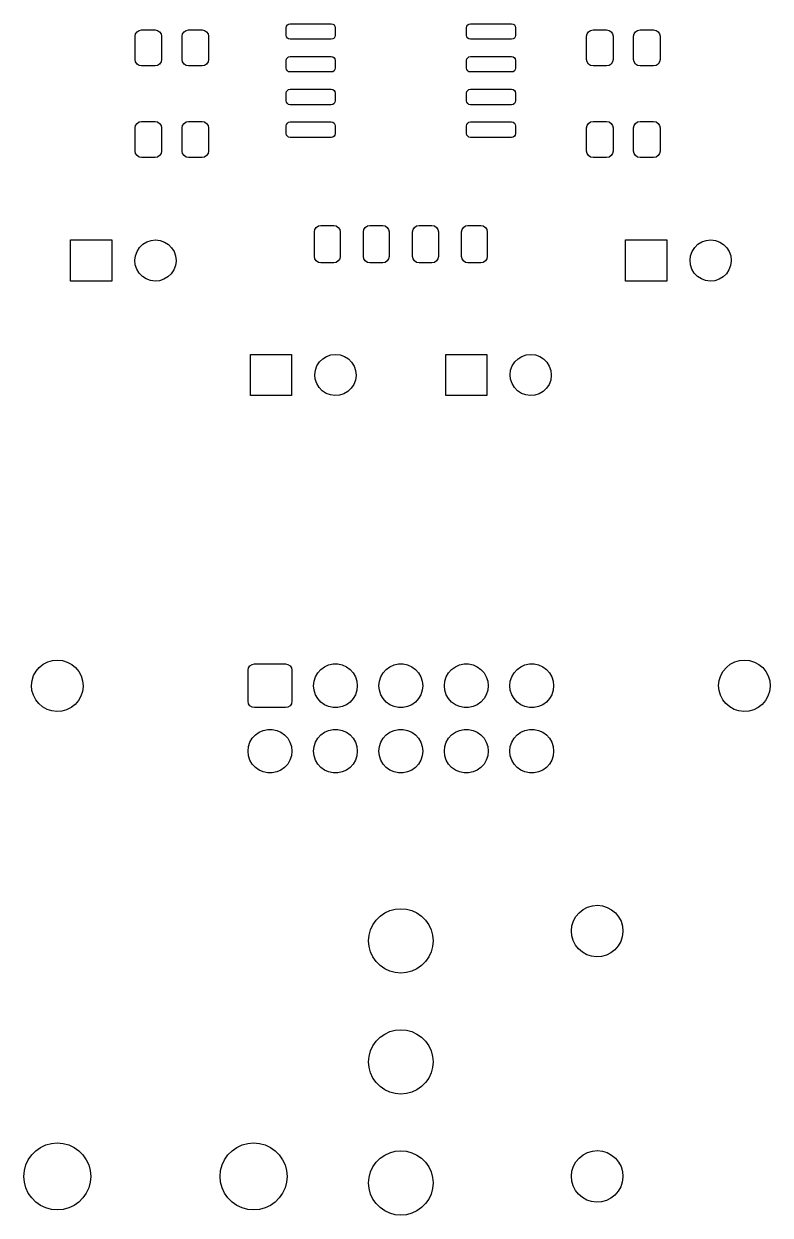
# Model space of a CAD drawing. Extents: x 89 to 119, y -230 to -37.
# Drawn here: x 89.5 to 118.47, y -230.12 to -183.86 of the extents above; entities that cross this region are included whole.
import ezdxf

# ---------------------------------------------------------------- set-up
doc = ezdxf.new("R2010")
doc.units = 0
doc.layers.add('BLACK', color=7, linetype='CONTINUOUS')

msp = doc.modelspace()

# ---------------------------------------------------------------- linework, layer by layer
at = {"layer": 'BLACK', "linetype": 'CONTINUOUS'}
for p, q in [((99.69, -184.01), (99.7014, -183.953)), ((99.69, -184.31), (99.69, -184.01)), ((99.7014, -183.953), (99.7339, -183.904)), ((99.7339, -183.904), (99.7826, -183.871)), ((99.7826, -183.871), (99.84, -183.86)), ((99.84, -183.86), (101.44, -183.86)), ((101.44, -183.86), (101.497, -183.871)), ((101.497, -183.871), (101.546, -183.904)), ((101.546, -183.904), (101.579, -183.953)), ((101.579, -183.953), (101.59, -184.01)), ((101.59, -184.01), (101.59, -184.31)), ((106.69, -184.01), (106.701, -183.953)), ((106.69, -184.31), (106.69, -184.01)), ((106.701, -183.953), (106.734, -183.904)), ((106.734, -183.904), (106.783, -183.871)), ((106.783, -183.871), (106.84, -183.86)), ((106.84, -183.86), (108.44, -183.86)), ((108.44, -183.86), (108.497, -183.871)), ((108.497, -183.871), (108.546, -183.904)), ((108.546, -183.904), (108.579, -183.953)), ((108.579, -183.953), (108.59, -184.01)), ((108.59, -184.01), (108.59, -184.31)), ((93.825, -184.345), (93.844, -184.249)), ((93.825, -185.245), (93.825, -184.345)), ((93.844, -184.249), (93.8982, -184.168)), ((93.8982, -184.168), (93.9793, -184.114)), ((93.9793, -184.114), (94.075, -184.095)), ((94.075, -184.095), (94.6, -184.095)), ((94.6, -184.095), (94.6957, -184.114)), ((94.6957, -184.114), (94.7768, -184.168)), ((94.7768, -184.168), (94.831, -184.249)), ((94.831, -184.249), (94.85, -184.345)), ((94.85, -184.345), (94.85, -185.245)), ((95.65, -184.345), (95.669, -184.249)), ((95.65, -185.245), (95.65, -184.345)), ((95.669, -184.249), (95.7232, -184.168)), ((95.7232, -184.168), (95.8043, -184.114)), ((95.8043, -184.114), (95.9, -184.095)), ((95.9, -184.095), (96.425, -184.095)), ((96.425, -184.095), (96.5207, -184.114)), ((96.5207, -184.114), (96.6018, -184.168)), ((96.6018, -184.168), (96.656, -184.249)), ((96.656, -184.249), (96.675, -184.345)), ((96.675, -184.345), (96.675, -185.245)), ((99.7014, -184.367), (99.69, -184.31)), ((99.7339, -184.416), (99.7014, -184.367)), ((99.7826, -184.449), (99.7339, -184.416)), ((99.84, -184.46), (99.7826, -184.449)), ((101.44, -184.46), (99.84, -184.46)), ((101.497, -184.449), (101.44, -184.46)), ((101.546, -184.416), (101.497, -184.449)), ((101.579, -184.367), (101.546, -184.416)), ((101.59, -184.31), (101.579, -184.367)), ((106.701, -184.367), (106.69, -184.31)), ((106.734, -184.416), (106.701, -184.367)), ((106.783, -184.449), (106.734, -184.416)), ((106.84, -184.46), (106.783, -184.449)), ((108.44, -184.46), (106.84, -184.46)), ((108.497, -184.449), (108.44, -184.46)), ((108.546, -184.416), (108.497, -184.449)), ((108.579, -184.367), (108.546, -184.416)), ((108.59, -184.31), (108.579, -184.367)), ((111.351, -184.345), (111.37, -184.249)), ((111.351, -185.245), (111.351, -184.345)), ((111.37, -184.249), (111.424, -184.168)), ((111.424, -184.168), (111.505, -184.114)), ((111.505, -184.114), (111.601, -184.095)), ((111.601, -184.095), (112.126, -184.095)), ((112.126, -184.095), (112.222, -184.114)), ((112.222, -184.114), (112.303, -184.168)), ((112.303, -184.168), (112.357, -184.249)), ((112.357, -184.249), (112.376, -184.345)), ((112.376, -184.345), (112.376, -185.245)), ((113.176, -184.345), (113.195, -184.249)), ((113.176, -185.245), (113.176, -184.345)), ((113.195, -184.249), (113.249, -184.168)), ((113.249, -184.168), (113.33, -184.114)), ((113.33, -184.114), (113.426, -184.095)), ((113.426, -184.095), (113.951, -184.095)), ((113.951, -184.095), (114.047, -184.114)), ((114.047, -184.114), (114.128, -184.168)), ((114.128, -184.168), (114.182, -184.249)), ((114.182, -184.249), (114.201, -184.345)), ((114.201, -184.345), (114.201, -185.245)), ((93.844, -185.341), (93.825, -185.245)), ((93.8982, -185.422), (93.844, -185.341)), ((93.9793, -185.476), (93.8982, -185.422)), ((94.075, -185.495), (93.9793, -185.476)), ((94.6957, -185.476), (94.6, -185.495)), ((94.7768, -185.422), (94.6957, -185.476)), ((94.831, -185.341), (94.7768, -185.422)), ((94.85, -185.245), (94.831, -185.341)), ((95.669, -185.341), (95.65, -185.245)), ((95.7232, -185.422), (95.669, -185.341)), ((95.8043, -185.476), (95.7232, -185.422)), ((95.9, -185.495), (95.8043, -185.476)), ((96.5207, -185.476), (96.425, -185.495)), ((96.6018, -185.422), (96.5207, -185.476)), ((96.656, -185.341), (96.6018, -185.422)), ((96.675, -185.245), (96.656, -185.341)), ((99.69, -185.28), (99.7014, -185.223)), ((99.69, -185.58), (99.69, -185.28)), ((99.7014, -185.223), (99.7339, -185.174)), ((99.7339, -185.174), (99.7826, -185.141)), ((99.7826, -185.141), (99.84, -185.13)), ((99.84, -185.13), (101.44, -185.13)), ((101.44, -185.13), (101.497, -185.141)), ((101.497, -185.141), (101.546, -185.174)), ((101.546, -185.174), (101.579, -185.223)), ((101.579, -185.223), (101.59, -185.28)), ((101.59, -185.28), (101.59, -185.58)), ((106.69, -185.28), (106.701, -185.223)), ((106.69, -185.58), (106.69, -185.28)), ((106.701, -185.223), (106.734, -185.174)), ((106.734, -185.174), (106.783, -185.141)), ((106.783, -185.141), (106.84, -185.13)), ((106.84, -185.13), (108.44, -185.13)), ((108.44, -185.13), (108.497, -185.141)), ((108.497, -185.141), (108.546, -185.174)), ((108.546, -185.174), (108.579, -185.223)), ((108.579, -185.223), (108.59, -185.28)), ((108.59, -185.28), (108.59, -185.58)), ((111.37, -185.341), (111.351, -185.245)), ((111.424, -185.422), (111.37, -185.341)), ((111.505, -185.476), (111.424, -185.422)), ((111.601, -185.495), (111.505, -185.476)), ((112.222, -185.476), (112.126, -185.495)), ((112.303, -185.422), (112.222, -185.476)), ((112.357, -185.341), (112.303, -185.422)), ((112.376, -185.245), (112.357, -185.341)), ((113.195, -185.341), (113.176, -185.245)), ((113.249, -185.422), (113.195, -185.341)), ((113.33, -185.476), (113.249, -185.422)), ((113.426, -185.495), (113.33, -185.476)), ((114.047, -185.476), (113.951, -185.495)), ((114.128, -185.422), (114.047, -185.476)), ((114.182, -185.341), (114.128, -185.422)), ((114.201, -185.245), (114.182, -185.341)), ((94.6, -185.495), (94.075, -185.495)), ((96.425, -185.495), (95.9, -185.495)), ((99.7014, -185.637), (99.69, -185.58)), ((99.7339, -185.686), (99.7014, -185.637)), ((99.7826, -185.719), (99.7339, -185.686)), ((99.84, -185.73), (99.7826, -185.719)), ((101.44, -185.73), (99.84, -185.73)), ((101.497, -185.719), (101.44, -185.73)), ((101.546, -185.686), (101.497, -185.719)), ((101.579, -185.637), (101.546, -185.686)), ((101.59, -185.58), (101.579, -185.637)), ((106.701, -185.637), (106.69, -185.58)), ((106.734, -185.686), (106.701, -185.637)), ((106.783, -185.719), (106.734, -185.686)), ((106.84, -185.73), (106.783, -185.719)), ((108.44, -185.73), (106.84, -185.73)), ((108.497, -185.719), (108.44, -185.73)), ((108.546, -185.686), (108.497, -185.719)), ((108.579, -185.637), (108.546, -185.686)), ((108.59, -185.58), (108.579, -185.637)), ((112.126, -185.495), (111.601, -185.495)), ((113.951, -185.495), (113.426, -185.495)), ((99.7826, -186.411), (99.84, -186.4)), ((99.84, -186.4), (101.44, -186.4)), ((101.44, -186.4), (101.497, -186.411)), ((106.783, -186.411), (106.84, -186.4)), ((106.84, -186.4), (108.44, -186.4)), ((108.44, -186.4), (108.497, -186.411)), ((99.69, -186.55), (99.7014, -186.493)), ((99.69, -186.85), (99.69, -186.55)), ((99.7014, -186.907), (99.69, -186.85)), ((99.7014, -186.493), (99.7339, -186.444)), ((99.7339, -186.444), (99.7826, -186.411)), ((101.497, -186.411), (101.546, -186.444)), ((101.546, -186.444), (101.579, -186.493)), ((101.579, -186.493), (101.59, -186.55)), ((101.59, -186.85), (101.579, -186.907)), ((101.59, -186.55), (101.59, -186.85)), ((106.69, -186.55), (106.701, -186.493)), ((106.69, -186.85), (106.69, -186.55)), ((106.701, -186.907), (106.69, -186.85)), ((106.701, -186.493), (106.734, -186.444)), ((106.734, -186.444), (106.783, -186.411)), ((108.497, -186.411), (108.546, -186.444)), ((108.546, -186.444), (108.579, -186.493)), ((108.579, -186.493), (108.59, -186.55)), ((108.59, -186.85), (108.579, -186.907)), ((108.59, -186.55), (108.59, -186.85)), ((99.7339, -186.956), (99.7014, -186.907)), ((99.7826, -186.989), (99.7339, -186.956)), ((99.84, -187), (99.7826, -186.989)), ((101.44, -187), (99.84, -187)), ((101.497, -186.989), (101.44, -187)), ((101.546, -186.956), (101.497, -186.989)), ((101.579, -186.907), (101.546, -186.956)), ((106.734, -186.956), (106.701, -186.907)), ((106.783, -186.989), (106.734, -186.956)), ((106.84, -187), (106.783, -186.989)), ((108.44, -187), (106.84, -187)), ((108.497, -186.989), (108.44, -187)), ((108.546, -186.956), (108.497, -186.989)), ((108.579, -186.907), (108.546, -186.956)), ((93.844, -187.805), (93.8982, -187.724)), ((93.8982, -187.724), (93.9793, -187.67)), ((93.9793, -187.67), (94.075, -187.651)), ((94.075, -187.651), (94.6, -187.651)), ((94.6, -187.651), (94.6957, -187.67)), ((94.6957, -187.67), (94.7768, -187.724)), ((94.7768, -187.724), (94.831, -187.805)), ((95.669, -187.805), (95.7232, -187.724)), ((95.7232, -187.724), (95.8043, -187.67)), ((95.8043, -187.67), (95.9, -187.651)), ((95.9, -187.651), (96.425, -187.651)), ((96.425, -187.651), (96.5207, -187.67)), ((96.5207, -187.67), (96.6018, -187.724)), ((96.6018, -187.724), (96.656, -187.805)), ((99.69, -187.82), (99.7014, -187.763)), ((99.7014, -187.763), (99.7339, -187.714)), ((99.7339, -187.714), (99.7826, -187.681)), ((99.7826, -187.681), (99.84, -187.67)), ((99.84, -187.67), (101.44, -187.67)), ((101.44, -187.67), (101.497, -187.681)), ((101.497, -187.681), (101.546, -187.714)), ((101.546, -187.714), (101.579, -187.763)), ((101.579, -187.763), (101.59, -187.82)), ((106.69, -187.82), (106.701, -187.763)), ((106.701, -187.763), (106.734, -187.714)), ((106.734, -187.714), (106.783, -187.681)), ((106.783, -187.681), (106.84, -187.67)), ((106.84, -187.67), (108.44, -187.67)), ((108.44, -187.67), (108.497, -187.681)), ((108.497, -187.681), (108.546, -187.714)), ((108.546, -187.714), (108.579, -187.763)), ((108.579, -187.763), (108.59, -187.82)), ((111.37, -187.805), (111.424, -187.724)), ((111.424, -187.724), (111.505, -187.67)), ((111.505, -187.67), (111.601, -187.651)), ((111.601, -187.651), (112.126, -187.651)), ((112.126, -187.651), (112.222, -187.67)), ((112.222, -187.67), (112.303, -187.724)), ((112.303, -187.724), (112.357, -187.805)), ((113.195, -187.805), (113.249, -187.724)), ((113.249, -187.724), (113.33, -187.67)), ((113.33, -187.67), (113.426, -187.651)), ((113.426, -187.651), (113.951, -187.651)), ((113.951, -187.651), (114.047, -187.67)), ((114.047, -187.67), (114.128, -187.724)), ((114.128, -187.724), (114.182, -187.805)), ((93.825, -187.901), (93.844, -187.805)), ((93.825, -188.801), (93.825, -187.901)), ((94.831, -187.805), (94.85, -187.901)), ((94.85, -187.901), (94.85, -188.801)), ((95.65, -187.901), (95.669, -187.805)), ((95.65, -188.801), (95.65, -187.901)), ((96.656, -187.805), (96.675, -187.901)), ((96.675, -187.901), (96.675, -188.801)), ((99.69, -188.12), (99.69, -187.82)), ((99.7014, -188.177), (99.69, -188.12)), ((99.7339, -188.226), (99.7014, -188.177)), ((99.7826, -188.259), (99.7339, -188.226)), ((101.546, -188.226), (101.497, -188.259)), ((101.579, -188.177), (101.546, -188.226)), ((101.59, -188.12), (101.579, -188.177)), ((101.59, -187.82), (101.59, -188.12)), ((106.69, -188.12), (106.69, -187.82)), ((106.701, -188.177), (106.69, -188.12)), ((106.734, -188.226), (106.701, -188.177)), ((106.783, -188.259), (106.734, -188.226)), ((108.546, -188.226), (108.497, -188.259)), ((108.579, -188.177), (108.546, -188.226)), ((108.59, -188.12), (108.579, -188.177)), ((108.59, -187.82), (108.59, -188.12)), ((111.351, -187.901), (111.37, -187.805)), ((111.351, -188.801), (111.351, -187.901)), ((112.357, -187.805), (112.376, -187.901)), ((112.376, -187.901), (112.376, -188.801)), ((113.176, -187.901), (113.195, -187.805)), ((113.176, -188.801), (113.176, -187.901)), ((114.182, -187.805), (114.201, -187.901)), ((114.201, -187.901), (114.201, -188.801)), ((99.84, -188.27), (99.7826, -188.259)), ((101.44, -188.27), (99.84, -188.27)), ((101.497, -188.259), (101.44, -188.27)), ((106.84, -188.27), (106.783, -188.259)), ((108.44, -188.27), (106.84, -188.27)), ((108.497, -188.259), (108.44, -188.27)), ((93.844, -188.897), (93.825, -188.801)), ((93.8982, -188.978), (93.844, -188.897)), ((93.9793, -189.032), (93.8982, -188.978)), ((94.075, -189.051), (93.9793, -189.032)), ((94.6, -189.051), (94.075, -189.051)), ((94.6957, -189.032), (94.6, -189.051)), ((94.7768, -188.978), (94.6957, -189.032)), ((94.831, -188.897), (94.7768, -188.978)), ((94.85, -188.801), (94.831, -188.897)), ((95.669, -188.897), (95.65, -188.801)), ((95.7232, -188.978), (95.669, -188.897)), ((95.8043, -189.032), (95.7232, -188.978)), ((95.9, -189.051), (95.8043, -189.032)), ((96.425, -189.051), (95.9, -189.051)), ((96.5207, -189.032), (96.425, -189.051)), ((96.6018, -188.978), (96.5207, -189.032)), ((96.656, -188.897), (96.6018, -188.978)), ((96.675, -188.801), (96.656, -188.897)), ((111.37, -188.897), (111.351, -188.801)), ((111.424, -188.978), (111.37, -188.897)), ((111.505, -189.032), (111.424, -188.978)), ((111.601, -189.051), (111.505, -189.032)), ((112.126, -189.051), (111.601, -189.051)), ((112.222, -189.032), (112.126, -189.051)), ((112.303, -188.978), (112.222, -189.032)), ((112.357, -188.897), (112.303, -188.978)), ((112.376, -188.801), (112.357, -188.897)), ((113.195, -188.897), (113.176, -188.801)), ((113.249, -188.978), (113.195, -188.897)), ((113.33, -189.032), (113.249, -188.978)), ((113.426, -189.051), (113.33, -189.032)), ((113.951, -189.051), (113.426, -189.051)), ((114.047, -189.032), (113.951, -189.051)), ((114.128, -188.978), (114.047, -189.032)), ((114.182, -188.897), (114.128, -188.978)), ((114.201, -188.801), (114.182, -188.897)), ((100.785, -191.94), (100.804, -191.844)), ((100.785, -192.89), (100.785, -191.94)), ((100.804, -191.844), (100.858, -191.763)), ((100.858, -191.763), (100.939, -191.709)), ((100.939, -191.709), (101.035, -191.69)), ((101.035, -191.69), (101.535, -191.69)), ((101.535, -191.69), (101.631, -191.709)), ((101.631, -191.709), (101.712, -191.763)), ((101.712, -191.763), (101.766, -191.844)), ((101.766, -191.844), (101.785, -191.94)), ((101.785, -191.94), (101.785, -192.89)), ((102.685, -191.94), (102.704, -191.844)), ((102.685, -192.89), (102.685, -191.94)), ((102.704, -191.844), (102.758, -191.763)), ((102.758, -191.763), (102.839, -191.709)), ((102.839, -191.709), (102.935, -191.69)), ((102.935, -191.69), (103.435, -191.69)), ((103.435, -191.69), (103.531, -191.709)), ((103.531, -191.709), (103.612, -191.763)), ((103.612, -191.763), (103.666, -191.844)), ((103.666, -191.844), (103.685, -191.94)), ((103.685, -191.94), (103.685, -192.89)), ((104.595, -191.94), (104.614, -191.844)), ((104.595, -192.89), (104.595, -191.94)), ((104.614, -191.844), (104.668, -191.763)), ((104.668, -191.763), (104.749, -191.709)), ((104.749, -191.709), (104.845, -191.69)), ((104.845, -191.69), (105.345, -191.69)), ((105.345, -191.69), (105.441, -191.709)), ((105.441, -191.709), (105.522, -191.763)), ((105.522, -191.763), (105.576, -191.844)), ((105.576, -191.844), (105.595, -191.94)), ((105.595, -191.94), (105.595, -192.89)), ((106.495, -191.94), (106.514, -191.844)), ((106.495, -192.89), (106.495, -191.94)), ((106.514, -191.844), (106.568, -191.763)), ((106.568, -191.763), (106.649, -191.709)), ((106.649, -191.709), (106.745, -191.69)), ((106.745, -191.69), (107.245, -191.69)), ((107.245, -191.69), (107.341, -191.709)), ((107.341, -191.709), (107.422, -191.763)), ((107.422, -191.763), (107.476, -191.844)), ((107.476, -191.844), (107.495, -191.94)), ((107.495, -191.94), (107.495, -192.89)), ((91.315, -193.85), (91.315, -192.25)), ((91.315, -192.25), (92.915, -192.25)), ((92.915, -192.25), (92.915, -193.85)), ((93.995, -192.544), (94.1225, -192.42)), ((94.1225, -192.42), (94.2744, -192.326)), ((94.2744, -192.326), (94.4432, -192.269)), ((94.4432, -192.269), (94.6206, -192.25)), ((94.6206, -192.25), (94.7977, -192.271)), ((94.7977, -192.271), (94.9657, -192.331)), ((94.9657, -192.331), (95.1163, -192.427)), ((112.865, -193.85), (112.865, -192.25)), ((112.865, -192.25), (114.465, -192.25)), ((114.465, -192.25), (114.465, -193.85)), ((115.545, -192.544), (115.672, -192.42)), ((115.672, -192.42), (115.824, -192.326)), ((115.824, -192.326), (115.993, -192.269)), ((115.993, -192.269), (116.171, -192.25)), ((116.171, -192.25), (116.348, -192.271)), ((116.348, -192.271), (116.516, -192.331)), ((116.516, -192.331), (116.666, -192.427)), ((93.8151, -193.039), (93.8374, -192.862)), ((93.8374, -192.862), (93.8984, -192.694)), ((93.8984, -192.694), (93.995, -192.544)), ((95.1163, -192.427), (95.242, -192.553)), ((95.242, -192.553), (95.3365, -192.704)), ((95.3365, -192.704), (95.3951, -192.873)), ((95.3951, -192.873), (95.415, -193.05)), ((115.365, -193.039), (115.387, -192.862)), ((115.387, -192.862), (115.448, -192.694)), ((115.448, -192.694), (115.545, -192.544)), ((116.666, -192.427), (116.792, -192.553)), ((116.792, -192.553), (116.886, -192.704)), ((116.886, -192.704), (116.945, -192.873)), ((116.945, -192.873), (116.965, -193.05)), ((93.8325, -193.216), (93.8151, -193.039)), ((93.8888, -193.386), (93.8325, -193.216)), ((95.3899, -193.249), (95.3265, -193.416)), ((95.4147, -193.072), (95.3899, -193.249)), ((95.415, -193.05), (95.4147, -193.072)), ((100.804, -192.986), (100.785, -192.89)), ((100.858, -193.067), (100.804, -192.986)), ((100.939, -193.121), (100.858, -193.067)), ((101.035, -193.14), (100.939, -193.121)), ((101.535, -193.14), (101.035, -193.14)), ((101.631, -193.121), (101.535, -193.14)), ((101.712, -193.067), (101.631, -193.121)), ((101.766, -192.986), (101.712, -193.067)), ((101.785, -192.89), (101.766, -192.986)), ((102.704, -192.986), (102.685, -192.89)), ((102.758, -193.067), (102.704, -192.986)), ((102.839, -193.121), (102.758, -193.067)), ((102.935, -193.14), (102.839, -193.121)), ((103.435, -193.14), (102.935, -193.14)), ((103.531, -193.121), (103.435, -193.14)), ((103.612, -193.067), (103.531, -193.121)), ((103.666, -192.986), (103.612, -193.067)), ((103.685, -192.89), (103.666, -192.986)), ((104.614, -192.986), (104.595, -192.89)), ((104.668, -193.067), (104.614, -192.986)), ((104.749, -193.121), (104.668, -193.067)), ((104.845, -193.14), (104.749, -193.121)), ((105.345, -193.14), (104.845, -193.14)), ((105.441, -193.121), (105.345, -193.14)), ((105.522, -193.067), (105.441, -193.121)), ((105.576, -192.986), (105.522, -193.067)), ((105.595, -192.89), (105.576, -192.986)), ((106.514, -192.986), (106.495, -192.89)), ((106.568, -193.067), (106.514, -192.986)), ((106.649, -193.121), (106.568, -193.067)), ((106.745, -193.14), (106.649, -193.121)), ((107.245, -193.14), (106.745, -193.14)), ((107.341, -193.121), (107.245, -193.14)), ((107.422, -193.067), (107.341, -193.121)), ((107.476, -192.986), (107.422, -193.067)), ((107.495, -192.89), (107.476, -192.986)), ((115.382, -193.216), (115.365, -193.039)), ((115.439, -193.386), (115.382, -193.216)), ((116.94, -193.249), (116.877, -193.416)), ((116.965, -193.072), (116.94, -193.249)), ((116.965, -193.05), (116.965, -193.072)), ((93.9812, -193.538), (93.8888, -193.386)), ((94.1051, -193.666), (93.9812, -193.538)), ((94.2543, -193.764), (94.1051, -193.666)), ((94.4215, -193.826), (94.2543, -193.764)), ((94.9455, -193.779), (94.7759, -193.834)), ((95.0987, -193.687), (94.9455, -193.779)), ((95.2278, -193.564), (95.0987, -193.687)), ((95.3265, -193.416), (95.2278, -193.564)), ((115.531, -193.538), (115.439, -193.386)), ((115.655, -193.666), (115.531, -193.538)), ((115.804, -193.764), (115.655, -193.666)), ((115.971, -193.826), (115.804, -193.764)), ((116.495, -193.779), (116.326, -193.834)), ((116.649, -193.687), (116.495, -193.779)), ((116.778, -193.564), (116.649, -193.687)), ((116.877, -193.416), (116.778, -193.564)), ((92.915, -193.85), (91.315, -193.85)), ((94.5982, -193.85), (94.4215, -193.826)), ((94.7759, -193.834), (94.5982, -193.85)), ((114.465, -193.85), (112.865, -193.85)), ((116.148, -193.85), (115.971, -193.826)), ((116.326, -193.834), (116.148, -193.85)), ((98.3, -198.295), (98.3, -196.695)), ((98.3, -196.695), (99.9, -196.695)), ((99.9, -196.695), (99.9, -198.295)), ((100.883, -197.139), (100.98, -196.989)), ((100.98, -196.989), (101.107, -196.865)), ((101.107, -196.865), (101.259, -196.771)), ((101.259, -196.771), (101.428, -196.714)), ((101.428, -196.714), (101.606, -196.695)), ((101.606, -196.695), (101.783, -196.716)), ((101.783, -196.716), (101.951, -196.776)), ((101.951, -196.776), (102.101, -196.872)), ((102.101, -196.872), (102.227, -196.998)), ((102.227, -196.998), (102.321, -197.149)), ((105.88, -198.295), (105.88, -196.695)), ((105.88, -196.695), (107.48, -196.695)), ((107.48, -196.695), (107.48, -198.295)), ((108.463, -197.139), (108.56, -196.989)), ((108.56, -196.989), (108.687, -196.865)), ((108.687, -196.865), (108.839, -196.771)), ((108.839, -196.771), (109.008, -196.714)), ((109.008, -196.714), (109.186, -196.695)), ((109.186, -196.695), (109.363, -196.716)), ((109.363, -196.716), (109.531, -196.776)), ((109.531, -196.776), (109.681, -196.872)), ((109.681, -196.872), (109.807, -196.998)), ((109.807, -196.998), (109.901, -197.149)), ((100.8, -197.484), (100.822, -197.307)), ((100.817, -197.661), (100.8, -197.484)), ((100.822, -197.307), (100.883, -197.139)), ((102.321, -197.149), (102.38, -197.318)), ((102.38, -197.318), (102.4, -197.495)), ((102.4, -197.495), (102.4, -197.517)), ((108.38, -197.484), (108.402, -197.307)), ((108.397, -197.661), (108.38, -197.484)), ((108.402, -197.307), (108.463, -197.139)), ((109.901, -197.149), (109.96, -197.318)), ((109.96, -197.318), (109.98, -197.495)), ((109.98, -197.495), (109.98, -197.517)), ((100.874, -197.831), (100.817, -197.661)), ((100.966, -197.983), (100.874, -197.831)), ((102.312, -197.861), (102.213, -198.009)), ((102.375, -197.694), (102.312, -197.861)), ((102.4, -197.517), (102.375, -197.694)), ((108.454, -197.831), (108.397, -197.661)), ((108.546, -197.983), (108.454, -197.831)), ((109.892, -197.861), (109.793, -198.009)), ((109.955, -197.694), (109.892, -197.861)), ((109.98, -197.517), (109.955, -197.694)), ((99.9, -198.295), (98.3, -198.295)), ((101.09, -198.111), (100.966, -197.983)), ((101.239, -198.209), (101.09, -198.111)), ((101.406, -198.271), (101.239, -198.209)), ((101.583, -198.295), (101.406, -198.271)), ((101.761, -198.279), (101.583, -198.295)), ((101.93, -198.224), (101.761, -198.279)), ((102.084, -198.132), (101.93, -198.224)), ((102.213, -198.009), (102.084, -198.132)), ((107.48, -198.295), (105.88, -198.295)), ((108.67, -198.111), (108.546, -197.983)), ((108.819, -198.209), (108.67, -198.111)), ((108.986, -198.271), (108.819, -198.209)), ((109.163, -198.295), (108.986, -198.271)), ((109.341, -198.279), (109.163, -198.295)), ((109.51, -198.224), (109.341, -198.279)), ((109.664, -198.132), (109.51, -198.224)), ((109.793, -198.009), (109.664, -198.132)), ((90.4304, -208.633), (90.6176, -208.578)), ((90.6176, -208.578), (90.812, -208.56)), ((90.812, -208.56), (91.0061, -208.58)), ((91.0061, -208.58), (91.1925, -208.638)), ((117.1, -208.633), (117.288, -208.578)), ((117.288, -208.578), (117.482, -208.56)), ((117.482, -208.56), (117.676, -208.58)), ((117.676, -208.58), (117.863, -208.638)), ((89.8859, -209.166), (89.9799, -208.995)), ((89.9799, -208.995), (90.1053, -208.846)), ((90.1053, -208.846), (90.2574, -208.723)), ((90.2574, -208.723), (90.4304, -208.633)), ((91.1925, -208.638), (91.3642, -208.731)), ((91.3642, -208.731), (91.5146, -208.855)), ((91.5146, -208.855), (91.6379, -209.007)), ((91.6379, -209.007), (91.7295, -209.179)), ((98.21, -208.96), (98.229, -208.864)), ((98.21, -210.16), (98.21, -208.96)), ((98.229, -208.864), (98.2832, -208.783)), ((98.2832, -208.783), (98.3643, -208.729)), ((98.3643, -208.729), (98.46, -208.71)), ((98.46, -208.71), (99.66, -208.71)), ((99.66, -208.71), (99.7557, -208.729)), ((99.7557, -208.729), (99.8368, -208.783)), ((99.8368, -208.783), (99.891, -208.864)), ((99.891, -208.864), (99.91, -208.96)), ((99.91, -208.96), (99.91, -210.16)), ((100.823, -209.214), (100.912, -209.06)), ((100.912, -209.06), (101.031, -208.928)), ((101.031, -208.928), (101.175, -208.824)), ((101.175, -208.824), (101.337, -208.752)), ((101.337, -208.752), (101.511, -208.715)), ((101.511, -208.715), (101.689, -208.715)), ((101.689, -208.715), (101.863, -208.752)), ((101.863, -208.752), (102.025, -208.824)), ((102.025, -208.824), (102.169, -208.928)), ((102.169, -208.928), (102.288, -209.06)), ((102.288, -209.06), (102.377, -209.214)), ((103.363, -209.214), (103.452, -209.06)), ((103.452, -209.06), (103.571, -208.928)), ((103.571, -208.928), (103.715, -208.824)), ((103.715, -208.824), (103.877, -208.752)), ((103.877, -208.752), (104.051, -208.715)), ((104.051, -208.715), (104.229, -208.715)), ((104.229, -208.715), (104.403, -208.752)), ((104.403, -208.752), (104.565, -208.824)), ((104.565, -208.824), (104.709, -208.928)), ((104.709, -208.928), (104.828, -209.06)), ((104.828, -209.06), (104.917, -209.214)), ((105.903, -209.214), (105.992, -209.06)), ((105.992, -209.06), (106.111, -208.928)), ((106.111, -208.928), (106.255, -208.824)), ((106.255, -208.824), (106.417, -208.752)), ((106.417, -208.752), (106.591, -208.715)), ((106.591, -208.715), (106.769, -208.715)), ((106.769, -208.715), (106.943, -208.752)), ((106.943, -208.752), (107.105, -208.824)), ((107.105, -208.824), (107.249, -208.928)), ((107.249, -208.928), (107.368, -209.06)), ((107.368, -209.06), (107.457, -209.214)), ((108.443, -209.214), (108.532, -209.06)), ((108.532, -209.06), (108.651, -208.928)), ((108.651, -208.928), (108.795, -208.824)), ((108.795, -208.824), (108.957, -208.752)), ((108.957, -208.752), (109.131, -208.715)), ((109.131, -208.715), (109.309, -208.715)), ((109.309, -208.715), (109.483, -208.752)), ((109.483, -208.752), (109.645, -208.824)), ((109.645, -208.824), (109.789, -208.928)), ((109.789, -208.928), (109.908, -209.06)), ((109.908, -209.06), (109.997, -209.214)), ((116.556, -209.166), (116.65, -208.995)), ((116.65, -208.995), (116.775, -208.846)), ((116.775, -208.846), (116.927, -208.723)), ((116.927, -208.723), (117.1, -208.633)), ((117.863, -208.638), (118.034, -208.731)), ((118.034, -208.731), (118.185, -208.855)), ((118.185, -208.855), (118.308, -209.007)), ((118.308, -209.007), (118.4, -209.179)), ((89.8051, -209.546), (89.8269, -209.352)), ((89.8269, -209.352), (89.8859, -209.166)), ((91.7295, -209.179), (91.786, -209.366)), ((91.786, -209.366), (91.805, -209.56)), ((100.75, -209.56), (100.769, -209.383)), ((100.769, -209.383), (100.823, -209.214)), ((102.377, -209.214), (102.431, -209.383)), ((102.431, -209.383), (102.45, -209.56)), ((103.29, -209.56), (103.309, -209.383)), ((103.309, -209.383), (103.363, -209.214)), ((104.917, -209.214), (104.971, -209.383)), ((104.971, -209.383), (104.99, -209.56)), ((105.83, -209.56), (105.849, -209.383)), ((105.849, -209.383), (105.903, -209.214)), ((107.457, -209.214), (107.511, -209.383)), ((107.511, -209.383), (107.53, -209.56)), ((108.37, -209.56), (108.389, -209.383)), ((108.389, -209.383), (108.443, -209.214)), ((109.997, -209.214), (110.051, -209.383)), ((110.051, -209.383), (110.07, -209.56)), ((116.475, -209.546), (116.497, -209.352)), ((116.497, -209.352), (116.556, -209.166)), ((118.4, -209.179), (118.456, -209.366)), ((118.456, -209.366), (118.475, -209.56)), ((89.8214, -209.741), (89.8051, -209.546)), ((89.8752, -209.928), (89.8214, -209.741)), ((89.9644, -210.102), (89.8752, -209.928)), ((91.7185, -209.967), (91.6221, -210.136)), ((91.7801, -209.782), (91.7185, -209.967)), ((91.8046, -209.588), (91.7801, -209.782)), ((91.805, -209.56), (91.8046, -209.588)), ((100.769, -209.737), (100.75, -209.56)), ((100.823, -209.906), (100.769, -209.737)), ((100.912, -210.06), (100.823, -209.906)), ((102.377, -209.906), (102.288, -210.06)), ((102.431, -209.737), (102.377, -209.906)), ((102.45, -209.56), (102.431, -209.737)), ((103.309, -209.737), (103.29, -209.56)), ((103.363, -209.906), (103.309, -209.737)), ((103.452, -210.06), (103.363, -209.906)), ((104.917, -209.906), (104.828, -210.06)), ((104.971, -209.737), (104.917, -209.906)), ((104.99, -209.56), (104.971, -209.737)), ((105.849, -209.737), (105.83, -209.56)), ((105.903, -209.906), (105.849, -209.737)), ((105.992, -210.06), (105.903, -209.906)), ((107.457, -209.906), (107.368, -210.06)), ((107.511, -209.737), (107.457, -209.906)), ((107.53, -209.56), (107.511, -209.737)), ((108.389, -209.737), (108.37, -209.56)), ((108.443, -209.906), (108.389, -209.737)), ((108.532, -210.06), (108.443, -209.906)), ((109.997, -209.906), (109.908, -210.06)), ((110.051, -209.737), (109.997, -209.906)), ((110.07, -209.56), (110.051, -209.737)), ((116.491, -209.741), (116.475, -209.546)), ((116.545, -209.928), (116.491, -209.741)), ((116.634, -210.102), (116.545, -209.928)), ((118.389, -209.967), (118.292, -210.136)), ((118.45, -209.782), (118.389, -209.967)), ((118.475, -209.588), (118.45, -209.782)), ((118.475, -209.56), (118.475, -209.588)), ((90.0857, -210.255), (89.9644, -210.102)), ((90.2343, -210.381), (90.0857, -210.255)), ((90.4047, -210.476), (90.2343, -210.381)), ((91.3408, -210.404), (91.1666, -210.492)), ((91.4946, -210.284), (91.3408, -210.404)), ((91.6221, -210.136), (91.4946, -210.284)), ((98.229, -210.256), (98.21, -210.16)), ((98.2832, -210.337), (98.229, -210.256)), ((98.3643, -210.391), (98.2832, -210.337)), ((98.46, -210.41), (98.3643, -210.391)), ((99.66, -210.41), (98.46, -210.41)), ((99.7557, -210.391), (99.66, -210.41)), ((99.8368, -210.337), (99.7557, -210.391)), ((99.891, -210.256), (99.8368, -210.337)), ((99.91, -210.16), (99.891, -210.256)), ((101.031, -210.192), (100.912, -210.06)), ((101.175, -210.296), (101.031, -210.192)), ((101.337, -210.368), (101.175, -210.296)), ((101.511, -210.405), (101.337, -210.368)), ((101.689, -210.405), (101.511, -210.405)), ((101.863, -210.368), (101.689, -210.405)), ((102.025, -210.296), (101.863, -210.368)), ((102.169, -210.192), (102.025, -210.296)), ((102.288, -210.06), (102.169, -210.192)), ((103.571, -210.192), (103.452, -210.06)), ((103.715, -210.296), (103.571, -210.192)), ((103.877, -210.368), (103.715, -210.296)), ((104.051, -210.405), (103.877, -210.368)), ((104.229, -210.405), (104.051, -210.405)), ((104.403, -210.368), (104.229, -210.405)), ((104.565, -210.296), (104.403, -210.368)), ((104.709, -210.192), (104.565, -210.296)), ((104.828, -210.06), (104.709, -210.192)), ((106.111, -210.192), (105.992, -210.06)), ((106.255, -210.296), (106.111, -210.192)), ((106.417, -210.368), (106.255, -210.296)), ((106.591, -210.405), (106.417, -210.368)), ((106.769, -210.405), (106.591, -210.405)), ((106.943, -210.368), (106.769, -210.405)), ((107.105, -210.296), (106.943, -210.368)), ((107.249, -210.192), (107.105, -210.296)), ((107.368, -210.06), (107.249, -210.192)), ((108.651, -210.192), (108.532, -210.06)), ((108.795, -210.296), (108.651, -210.192)), ((108.957, -210.368), (108.795, -210.296)), ((109.131, -210.405), (108.957, -210.368)), ((109.309, -210.405), (109.131, -210.405)), ((109.483, -210.368), (109.309, -210.405)), ((109.645, -210.296), (109.483, -210.368)), ((109.789, -210.192), (109.645, -210.296)), ((109.908, -210.06), (109.789, -210.192)), ((116.756, -210.255), (116.634, -210.102)), ((116.904, -210.381), (116.756, -210.255)), ((117.075, -210.476), (116.904, -210.381)), ((118.011, -210.404), (117.837, -210.492)), ((118.165, -210.284), (118.011, -210.404)), ((118.292, -210.136), (118.165, -210.284)), ((90.5903, -210.537), (90.4047, -210.476)), ((90.7841, -210.56), (90.5903, -210.537)), ((90.9786, -210.545), (90.7841, -210.56)), ((91.1666, -210.492), (90.9786, -210.545)), ((117.26, -210.537), (117.075, -210.476)), ((117.454, -210.56), (117.26, -210.537)), ((117.649, -210.545), (117.454, -210.56)), ((117.837, -210.492), (117.649, -210.545)), ((98.4912, -211.468), (98.635, -211.364)), ((98.635, -211.364), (98.7973, -211.292)), ((98.7973, -211.292), (98.9712, -211.255)), ((98.9712, -211.255), (99.1488, -211.255)), ((99.1488, -211.255), (99.3227, -211.292)), ((99.3227, -211.292), (99.485, -211.364)), ((99.485, -211.364), (99.6288, -211.468)), ((101.031, -211.468), (101.175, -211.364)), ((101.175, -211.364), (101.337, -211.292)), ((101.337, -211.292), (101.511, -211.255)), ((101.511, -211.255), (101.689, -211.255)), ((101.689, -211.255), (101.863, -211.292)), ((101.863, -211.292), (102.025, -211.364)), ((102.025, -211.364), (102.169, -211.468)), ((103.571, -211.468), (103.715, -211.364)), ((103.715, -211.364), (103.877, -211.292)), ((103.877, -211.292), (104.051, -211.255)), ((104.051, -211.255), (104.229, -211.255)), ((104.229, -211.255), (104.403, -211.292)), ((104.403, -211.292), (104.565, -211.364)), ((104.565, -211.364), (104.709, -211.468)), ((106.111, -211.468), (106.255, -211.364)), ((106.255, -211.364), (106.417, -211.292)), ((106.417, -211.292), (106.591, -211.255)), ((106.591, -211.255), (106.769, -211.255)), ((106.769, -211.255), (106.943, -211.292)), ((106.943, -211.292), (107.105, -211.364)), ((107.105, -211.364), (107.249, -211.468)), ((108.651, -211.468), (108.795, -211.364)), ((108.795, -211.364), (108.957, -211.292)), ((108.957, -211.292), (109.131, -211.255)), ((109.131, -211.255), (109.309, -211.255)), ((109.309, -211.255), (109.483, -211.292)), ((109.483, -211.292), (109.645, -211.364)), ((109.645, -211.364), (109.789, -211.468)), ((98.2286, -211.923), (98.2835, -211.754)), ((98.2835, -211.754), (98.3723, -211.6)), ((98.3723, -211.6), (98.4912, -211.468)), ((99.6288, -211.468), (99.7477, -211.6)), ((99.7477, -211.6), (99.8365, -211.754)), ((99.8365, -211.754), (99.8914, -211.923)), ((100.769, -211.923), (100.823, -211.754)), ((100.823, -211.754), (100.912, -211.6)), ((100.912, -211.6), (101.031, -211.468)), ((102.169, -211.468), (102.288, -211.6)), ((102.288, -211.6), (102.377, -211.754)), ((102.377, -211.754), (102.431, -211.923)), ((103.309, -211.923), (103.363, -211.754)), ((103.363, -211.754), (103.452, -211.6)), ((103.452, -211.6), (103.571, -211.468)), ((104.709, -211.468), (104.828, -211.6)), ((104.828, -211.6), (104.917, -211.754)), ((104.917, -211.754), (104.971, -211.923)), ((105.849, -211.923), (105.903, -211.754)), ((105.903, -211.754), (105.992, -211.6)), ((105.992, -211.6), (106.111, -211.468)), ((107.249, -211.468), (107.368, -211.6)), ((107.368, -211.6), (107.457, -211.754)), ((107.457, -211.754), (107.511, -211.923)), ((108.389, -211.923), (108.443, -211.754)), ((108.443, -211.754), (108.532, -211.6)), ((108.532, -211.6), (108.651, -211.468)), ((109.789, -211.468), (109.908, -211.6)), ((109.908, -211.6), (109.997, -211.754)), ((109.997, -211.754), (110.051, -211.923)), ((98.21, -212.1), (98.2286, -211.923)), ((98.2286, -212.277), (98.21, -212.1)), ((98.2835, -212.446), (98.2286, -212.277)), ((99.8914, -212.277), (99.8365, -212.446)), ((99.8914, -211.923), (99.91, -212.1)), ((99.91, -212.1), (99.8914, -212.277)), ((100.75, -212.1), (100.769, -211.923)), ((100.769, -212.277), (100.75, -212.1)), ((100.823, -212.446), (100.769, -212.277)), ((102.431, -212.277), (102.377, -212.446)), ((102.431, -211.923), (102.45, -212.1)), ((102.45, -212.1), (102.431, -212.277)), ((103.29, -212.1), (103.309, -211.923)), ((103.309, -212.277), (103.29, -212.1)), ((103.363, -212.446), (103.309, -212.277)), ((104.971, -212.277), (104.917, -212.446)), ((104.971, -211.923), (104.99, -212.1)), ((104.99, -212.1), (104.971, -212.277)), ((105.83, -212.1), (105.849, -211.923)), ((105.849, -212.277), (105.83, -212.1)), ((105.903, -212.446), (105.849, -212.277)), ((107.511, -212.277), (107.457, -212.446)), ((107.511, -211.923), (107.53, -212.1)), ((107.53, -212.1), (107.511, -212.277)), ((108.37, -212.1), (108.389, -211.923)), ((108.389, -212.277), (108.37, -212.1)), ((108.443, -212.446), (108.389, -212.277)), ((110.051, -212.277), (109.997, -212.446)), ((110.051, -211.923), (110.07, -212.1)), ((110.07, -212.1), (110.051, -212.277)), ((98.3723, -212.6), (98.2835, -212.446)), ((98.4912, -212.732), (98.3723, -212.6)), ((98.635, -212.836), (98.4912, -212.732)), ((99.6288, -212.732), (99.485, -212.836)), ((99.7477, -212.6), (99.6288, -212.732)), ((99.8365, -212.446), (99.7477, -212.6)), ((100.912, -212.6), (100.823, -212.446)), ((101.031, -212.732), (100.912, -212.6)), ((101.175, -212.836), (101.031, -212.732)), ((102.169, -212.732), (102.025, -212.836)), ((102.288, -212.6), (102.169, -212.732)), ((102.377, -212.446), (102.288, -212.6)), ((103.452, -212.6), (103.363, -212.446)), ((103.571, -212.732), (103.452, -212.6)), ((103.715, -212.836), (103.571, -212.732)), ((104.709, -212.732), (104.565, -212.836)), ((104.828, -212.6), (104.709, -212.732)), ((104.917, -212.446), (104.828, -212.6)), ((105.992, -212.6), (105.903, -212.446)), ((106.111, -212.732), (105.992, -212.6)), ((106.255, -212.836), (106.111, -212.732)), ((107.249, -212.732), (107.105, -212.836)), ((107.368, -212.6), (107.249, -212.732)), ((107.457, -212.446), (107.368, -212.6)), ((108.532, -212.6), (108.443, -212.446)), ((108.651, -212.732), (108.532, -212.6)), ((108.795, -212.836), (108.651, -212.732)), ((109.789, -212.732), (109.645, -212.836)), ((109.908, -212.6), (109.789, -212.732)), ((109.997, -212.446), (109.908, -212.6)), ((98.7973, -212.908), (98.635, -212.836)), ((98.9712, -212.945), (98.7973, -212.908)), ((99.1488, -212.945), (98.9712, -212.945)), ((99.3227, -212.908), (99.1488, -212.945)), ((99.485, -212.836), (99.3227, -212.908)), ((101.337, -212.908), (101.175, -212.836)), ((101.511, -212.945), (101.337, -212.908)), ((101.689, -212.945), (101.511, -212.945)), ((101.863, -212.908), (101.689, -212.945)), ((102.025, -212.836), (101.863, -212.908)), ((103.877, -212.908), (103.715, -212.836)), ((104.051, -212.945), (103.877, -212.908)), ((104.229, -212.945), (104.051, -212.945)), ((104.403, -212.908), (104.229, -212.945)), ((104.565, -212.836), (104.403, -212.908)), ((106.417, -212.908), (106.255, -212.836)), ((106.591, -212.945), (106.417, -212.908)), ((106.769, -212.945), (106.591, -212.945)), ((106.943, -212.908), (106.769, -212.945)), ((107.105, -212.836), (106.943, -212.908)), ((108.957, -212.908), (108.795, -212.836)), ((109.131, -212.945), (108.957, -212.908)), ((109.309, -212.945), (109.131, -212.945)), ((109.483, -212.908), (109.309, -212.945)), ((109.645, -212.836), (109.483, -212.908)), ((103.515, -218.382), (103.712, -218.29)), ((103.712, -218.29), (103.923, -218.234)), ((103.923, -218.234), (104.14, -218.215)), ((104.14, -218.215), (104.357, -218.234)), ((104.357, -218.234), (104.568, -218.29)), ((104.568, -218.29), (104.765, -218.382)), ((111.06, -218.371), (111.212, -218.248)), ((111.212, -218.248), (111.385, -218.158)), ((111.385, -218.158), (111.573, -218.103)), ((111.573, -218.103), (111.767, -218.085)), ((111.767, -218.085), (111.961, -218.105)), ((111.961, -218.105), (112.148, -218.163)), ((112.148, -218.163), (112.319, -218.256)), ((112.319, -218.256), (112.47, -218.38)), ((103.057, -218.84), (103.182, -218.662)), ((103.182, -218.662), (103.337, -218.507)), ((103.337, -218.507), (103.515, -218.382)), ((104.765, -218.382), (104.943, -218.507)), ((104.943, -218.507), (105.098, -218.662)), ((105.098, -218.662), (105.223, -218.84)), ((110.782, -218.877), (110.841, -218.691)), ((110.841, -218.691), (110.935, -218.52)), ((110.935, -218.52), (111.06, -218.371)), ((112.47, -218.38), (112.593, -218.532)), ((112.593, -218.532), (112.685, -218.704)), ((112.685, -218.704), (112.741, -218.891)), ((102.89, -219.465), (102.909, -219.248)), ((102.909, -219.248), (102.965, -219.037)), ((102.965, -219.037), (103.057, -218.84)), ((105.223, -218.84), (105.315, -219.037)), ((105.315, -219.037), (105.371, -219.248)), ((105.371, -219.248), (105.39, -219.465)), ((110.76, -219.071), (110.782, -218.877)), ((110.776, -219.266), (110.76, -219.071)), ((112.76, -219.113), (112.735, -219.307)), ((112.741, -218.891), (112.76, -219.085)), ((112.76, -219.085), (112.76, -219.113)), ((102.909, -219.682), (102.89, -219.465)), ((102.965, -219.893), (102.909, -219.682)), ((105.371, -219.682), (105.315, -219.893)), ((105.39, -219.465), (105.371, -219.682)), ((110.83, -219.453), (110.776, -219.266)), ((110.919, -219.627), (110.83, -219.453)), ((111.041, -219.78), (110.919, -219.627)), ((112.577, -219.661), (112.45, -219.809)), ((112.674, -219.492), (112.577, -219.661)), ((112.735, -219.307), (112.674, -219.492)), ((103.057, -220.09), (102.965, -219.893)), ((103.182, -220.268), (103.057, -220.09)), ((105.223, -220.09), (105.098, -220.268)), ((105.315, -219.893), (105.223, -220.09)), ((111.189, -219.906), (111.041, -219.78)), ((111.36, -220.001), (111.189, -219.906)), ((111.545, -220.062), (111.36, -220.001)), ((111.739, -220.085), (111.545, -220.062)), ((111.934, -220.07), (111.739, -220.085)), ((112.122, -220.017), (111.934, -220.07)), ((112.296, -219.929), (112.122, -220.017)), ((112.45, -219.809), (112.296, -219.929)), ((103.337, -220.423), (103.182, -220.268)), ((103.515, -220.548), (103.337, -220.423)), ((103.712, -220.64), (103.515, -220.548)), ((104.765, -220.548), (104.568, -220.64)), ((104.943, -220.423), (104.765, -220.548)), ((105.098, -220.268), (104.943, -220.423)), ((103.923, -220.696), (103.712, -220.64)), ((104.14, -220.715), (103.923, -220.696)), ((104.357, -220.696), (104.14, -220.715)), ((104.568, -220.64), (104.357, -220.696)), ((103.712, -222.99), (103.923, -222.934)), ((103.923, -222.934), (104.14, -222.915)), ((104.14, -222.915), (104.357, -222.934)), ((104.357, -222.934), (104.568, -222.99)), ((103.057, -223.54), (103.182, -223.362)), ((103.182, -223.362), (103.337, -223.207)), ((103.337, -223.207), (103.515, -223.082)), ((103.515, -223.082), (103.712, -222.99)), ((104.568, -222.99), (104.765, -223.082)), ((104.765, -223.082), (104.943, -223.207)), ((104.943, -223.207), (105.098, -223.362)), ((105.098, -223.362), (105.223, -223.54)), ((102.909, -223.948), (102.965, -223.737)), ((102.965, -223.737), (103.057, -223.54)), ((105.223, -223.54), (105.315, -223.737)), ((105.315, -223.737), (105.371, -223.948)), ((102.89, -224.165), (102.909, -223.948)), ((102.909, -224.382), (102.89, -224.165)), ((105.371, -223.948), (105.39, -224.165)), ((105.39, -224.165), (105.371, -224.382)), ((102.965, -224.593), (102.909, -224.382)), ((103.057, -224.79), (102.965, -224.593)), ((103.182, -224.968), (103.057, -224.79)), ((105.223, -224.79), (105.098, -224.968)), ((105.315, -224.593), (105.223, -224.79)), ((105.371, -224.382), (105.315, -224.593)), ((103.337, -225.123), (103.182, -224.968)), ((103.515, -225.248), (103.337, -225.123)), ((103.712, -225.34), (103.515, -225.248)), ((104.765, -225.248), (104.568, -225.34)), ((104.943, -225.123), (104.765, -225.248)), ((105.098, -224.968), (104.943, -225.123)), ((103.923, -225.396), (103.712, -225.34)), ((104.14, -225.415), (103.923, -225.396)), ((104.357, -225.396), (104.14, -225.415)), ((104.568, -225.34), (104.357, -225.396)), ((89.9694, -227.614), (90.155, -227.484)), ((90.155, -227.484), (90.3604, -227.388)), ((90.3604, -227.388), (90.5793, -227.33)), ((90.5793, -227.33), (90.805, -227.31)), ((90.805, -227.31), (91.0307, -227.33)), ((91.0307, -227.33), (91.2496, -227.388)), ((91.2496, -227.388), (91.455, -227.484)), ((91.455, -227.484), (91.6406, -227.614)), ((97.5894, -227.614), (97.775, -227.484)), ((97.775, -227.484), (97.9804, -227.388)), ((97.9804, -227.388), (98.1993, -227.33)), ((98.1993, -227.33), (98.425, -227.31)), ((98.425, -227.31), (98.6507, -227.33)), ((98.6507, -227.33), (98.8696, -227.388)), ((98.8696, -227.388), (99.075, -227.484)), ((99.075, -227.484), (99.2606, -227.614)), ((89.5834, -228.165), (89.6792, -227.96)), ((89.6792, -227.96), (89.8091, -227.774)), ((89.8091, -227.774), (89.9694, -227.614)), ((91.6406, -227.614), (91.8009, -227.774)), ((91.8009, -227.774), (91.9308, -227.96)), ((91.9308, -227.96), (92.0266, -228.165)), ((97.2034, -228.165), (97.2992, -227.96)), ((97.2992, -227.96), (97.4291, -227.774)), ((97.4291, -227.774), (97.5894, -227.614)), ((99.2606, -227.614), (99.4209, -227.774)), ((99.4209, -227.774), (99.5508, -227.96)), ((99.5508, -227.96), (99.6466, -228.165)), ((103.182, -228.062), (103.337, -227.907)), ((103.337, -227.907), (103.515, -227.782)), ((103.515, -227.782), (103.712, -227.69)), ((103.712, -227.69), (103.923, -227.634)), ((103.923, -227.634), (104.14, -227.615)), ((104.14, -227.615), (104.357, -227.634)), ((104.357, -227.634), (104.568, -227.69)), ((104.568, -227.69), (104.765, -227.782)), ((104.765, -227.782), (104.943, -227.907)), ((104.943, -227.907), (105.098, -228.062)), ((110.935, -228.045), (111.06, -227.896)), ((111.06, -227.896), (111.212, -227.773)), ((111.212, -227.773), (111.385, -227.683)), ((111.385, -227.683), (111.573, -227.628)), ((111.573, -227.628), (111.767, -227.61)), ((111.767, -227.61), (111.961, -227.63)), ((111.961, -227.63), (112.148, -227.688)), ((112.148, -227.688), (112.319, -227.781)), ((112.319, -227.781), (112.47, -227.905)), ((112.47, -227.905), (112.593, -228.057)), ((89.505, -228.61), (89.5247, -228.384)), ((89.5247, -228.384), (89.5834, -228.165)), ((92.0266, -228.165), (92.0853, -228.384)), ((92.0853, -228.384), (92.105, -228.61)), ((97.125, -228.61), (97.1448, -228.384)), ((97.1448, -228.384), (97.2034, -228.165)), ((99.6466, -228.165), (99.7052, -228.384)), ((99.7052, -228.384), (99.725, -228.61)), ((102.909, -228.648), (102.965, -228.437)), ((102.965, -228.437), (103.057, -228.24)), ((103.057, -228.24), (103.182, -228.062)), ((105.098, -228.062), (105.223, -228.24)), ((105.223, -228.24), (105.315, -228.437)), ((105.315, -228.437), (105.371, -228.648)), ((110.76, -228.596), (110.782, -228.402)), ((110.782, -228.402), (110.841, -228.216)), ((110.841, -228.216), (110.935, -228.045)), ((112.593, -228.057), (112.685, -228.229)), ((112.685, -228.229), (112.741, -228.416)), ((112.741, -228.416), (112.76, -228.61)), ((89.5247, -228.836), (89.505, -228.61)), ((89.5834, -229.055), (89.5247, -228.836)), ((92.0853, -228.836), (92.0266, -229.055)), ((92.105, -228.61), (92.0853, -228.836)), ((97.1448, -228.836), (97.125, -228.61)), ((97.2034, -229.055), (97.1448, -228.836)), ((99.7052, -228.836), (99.6466, -229.055)), ((99.725, -228.61), (99.7052, -228.836)), ((102.89, -228.865), (102.909, -228.648)), ((102.909, -229.082), (102.89, -228.865)), ((105.371, -228.648), (105.39, -228.865)), ((105.39, -228.865), (105.371, -229.082)), ((110.776, -228.791), (110.76, -228.596)), ((110.83, -228.978), (110.776, -228.791)), ((112.735, -228.832), (112.674, -229.017)), ((112.76, -228.638), (112.735, -228.832)), ((112.76, -228.61), (112.76, -228.638)), ((89.6792, -229.26), (89.5834, -229.055)), ((89.8091, -229.446), (89.6792, -229.26)), ((91.9308, -229.26), (91.8009, -229.446)), ((92.0266, -229.055), (91.9308, -229.26)), ((97.2992, -229.26), (97.2034, -229.055)), ((97.4291, -229.446), (97.2992, -229.26)), ((99.5508, -229.26), (99.4209, -229.446)), ((99.6466, -229.055), (99.5508, -229.26)), ((102.965, -229.293), (102.909, -229.082)), ((103.057, -229.49), (102.965, -229.293)), ((105.315, -229.293), (105.223, -229.49)), ((105.371, -229.082), (105.315, -229.293)), ((110.919, -229.152), (110.83, -228.978)), ((111.041, -229.305), (110.919, -229.152)), ((111.189, -229.431), (111.041, -229.305)), ((112.45, -229.334), (112.296, -229.454)), ((112.577, -229.186), (112.45, -229.334)), ((112.674, -229.017), (112.577, -229.186)), ((89.9694, -229.606), (89.8091, -229.446)), ((90.155, -229.736), (89.9694, -229.606)), ((90.3604, -229.832), (90.155, -229.736)), ((90.5793, -229.89), (90.3604, -229.832)), ((91.2496, -229.832), (91.0307, -229.89)), ((91.455, -229.736), (91.2496, -229.832)), ((91.6406, -229.606), (91.455, -229.736)), ((91.8009, -229.446), (91.6406, -229.606)), ((97.5894, -229.606), (97.4291, -229.446)), ((97.775, -229.736), (97.5894, -229.606)), ((97.9804, -229.832), (97.775, -229.736)), ((98.1993, -229.89), (97.9804, -229.832)), ((98.8696, -229.832), (98.6507, -229.89)), ((99.075, -229.736), (98.8696, -229.832)), ((99.2606, -229.606), (99.075, -229.736)), ((99.4209, -229.446), (99.2606, -229.606)), ((103.182, -229.668), (103.057, -229.49)), ((103.337, -229.823), (103.182, -229.668)), ((103.515, -229.948), (103.337, -229.823)), ((104.943, -229.823), (104.765, -229.948)), ((105.098, -229.668), (104.943, -229.823)), ((105.223, -229.49), (105.098, -229.668)), ((111.36, -229.526), (111.189, -229.431)), ((111.545, -229.587), (111.36, -229.526)), ((111.739, -229.61), (111.545, -229.587)), ((111.934, -229.595), (111.739, -229.61)), ((112.122, -229.542), (111.934, -229.595)), ((112.296, -229.454), (112.122, -229.542)), ((90.805, -229.91), (90.5793, -229.89)), ((91.0307, -229.89), (90.805, -229.91)), ((98.425, -229.91), (98.1993, -229.89)), ((98.6507, -229.89), (98.425, -229.91)), ((103.712, -230.04), (103.515, -229.948)), ((103.923, -230.096), (103.712, -230.04)), ((104.14, -230.115), (103.923, -230.096)), ((104.357, -230.096), (104.14, -230.115)), ((104.568, -230.04), (104.357, -230.096)), ((104.765, -229.948), (104.568, -230.04))]:
    msp.add_line(p, q, dxfattribs=at)

doc.saveas('drawing.dxf')
